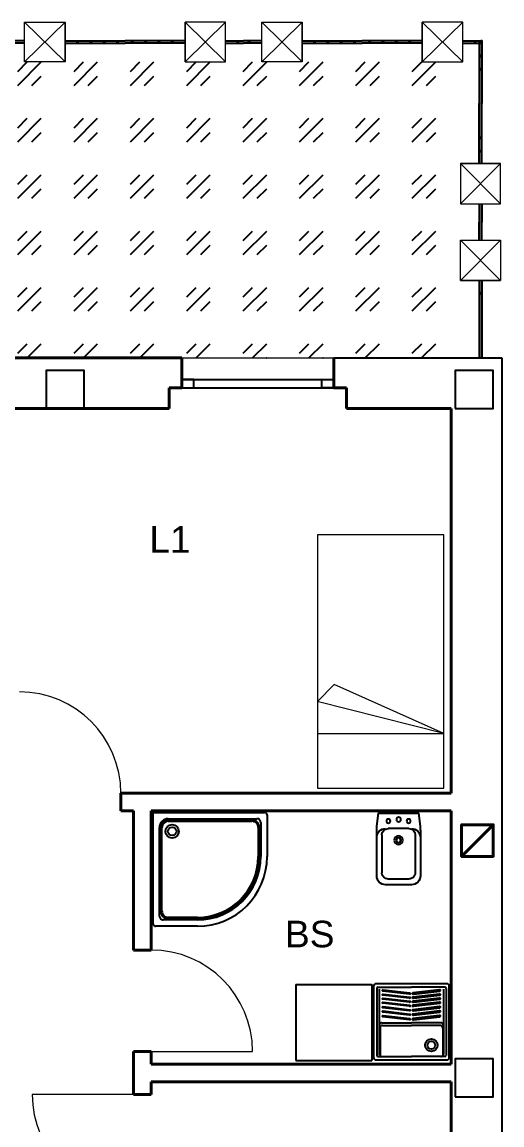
# Model space of a CAD drawing. Header units: inches. Extents: x -2770 to 3095, y -2847 to 3009.
# Drawn here: x 77.62 to 81.24, y 115.8 to 124.1 of the extents above; entities that cross this region are included whole.
import ezdxf

# ---------------------------------------------------------------- set-up
doc = ezdxf.new("R2010")
doc.units = ezdxf.units.IN
doc.header["$LTSCALE"] = 0.1
doc.header["$MEASUREMENT"] = 0
for name, color, linetype, lineweight in [('ARREDI attrezzature - furniture', 175, 'Continuous', 9), ('MURATURA sezioni - section wall', 7, 'Continuous', 40), ('PORTE finestre - doors windows', 252, 'Continuous', 5), ('PROIEZIONI finissime - fine lines', 251, 'Continuous', 9), ('PROIEZIONI_projections', 145, 'Continuous', 13)]:
    doc.layers.add(name, color=color, linetype=linetype, lineweight=lineweight)
for name, color, linetype in [('SANITARI', 175, 'Continuous'), ('SCRITTE - txt', 252, 'Continuous'), ('STRUTTURA - structure', 7, 'Continuous')]:
    doc.layers.add(name, color=color, linetype=linetype)
doc.layers.add('VETRATE sezioni - windows sections', color=7, linetype='Continuous', true_color=0x4d79ff)
doc.styles.get("Standard").update_dxf_attribs({"font": 'Arial.ttf'})

# ---------------------------------------------------------------- blocks, each defined once
blk = doc.blocks.new('DOCCIA')
at = {"layer": 'SANITARI'}
for p, q in [((29.67, 57.32), (29.67, 90.32)), ((29.67, 57.32), (29.67, 90.32)), ((31.67, 92.32), (119.67, 92.32)), ((31.67, 92.32), (117.67, 92.32)), ((37.67, 87.32), (107.67, 87.32)), ((119.67, 92.32), (119.67, 4.32)), ((119.67, 90.32), (119.67, 4.32)), ((34.67, 57.32), (34.67, 84.32)), ((35.67, 57.32), (35.67, 80.32)), ((36.67, 57.32), (36.67, 80.32)), ((41.67, 86.32), (107.67, 86.32)), ((41.67, 85.32), (107.67, 85.32)), ((112.67, 80.32), (112.67, 14.32)), ((113.67, 80.32), (113.67, 14.32)), ((114.67, 80.32), (114.67, 10.32)), ((107.67, 9.32), (84.67, 9.32)), ((107.67, 8.32), (84.67, 8.32)), ((111.67, 7.32), (84.67, 7.32)), ((117.67, 2.32), (84.67, 2.32)), ((117.67, 2.32), (84.67, 2.32))]:
    blk.add_line(p, q, dxfattribs=at)
for radius in [5.27, 3.35]:
    blk.add_circle((104.67, 77.32), radius, dxfattribs=at)
for centre, radius, start, end in [((31.67, 90.32), 2, 89.99976, 180), ((31.67, 90.32), 2, 89.99976, 180), ((37.67, 84.32), 3, 90, 180), ((107.67, 80.32), 7, 0, 90), ((41.67, 80.32), 6, 90, 180), ((41.67, 80.32), 5, 90, 180), ((107.67, 80.32), 6, 0, 90), ((107.67, 80.32), 5, 0, 90), ((84.67, 57.32), 55, 180, 270), ((84.67, 57.32), 55, 180, 270), ((84.67, 57.32), 50, 180, 270), ((84.67, 57.32), 49, 180, 270), ((84.67, 57.32), 48, 180, 270), ((107.67, 14.32), 6, 270, 0), ((107.67, 14.32), 5, 270, 0), ((111.67, 10.32), 3, 270, 0), ((117.67, 4.32), 2, 270, 0), ((117.67, 4.32), 2, 270, 0)]:
    blk.add_arc(centre, radius, start, end, dxfattribs=at)
blk = doc.blocks.new('VAS')
at = {"layer": 'SANITARI'}
for p, q in [((-25.26, 29.24), (-25.26, -23.69)), ((-24.26, 30.24), (2.1, 30.24)), ((-23.27, 28.53), (-23.27, -22.69)), ((28.47, 30.24), (2.1, 30.24)), ((27.48, 28.53), (27.48, -22.69)), ((29.47, 29.24), (29.47, -23.69)), ((-21.27, 2.1), (2.1, 2.1)), ((25.48, 2.1), (2.1, 2.1)), ((-22.69, -2.03), (-22.69, -24.1)), ((-20.69, -0.03), (2.1, -0.03)), ((24.89, -0.03), (2.1, -0.03)), ((26.89, -2.03), (26.89, -24.1)), ((-24.26, -24.69), (2.1, -24.69)), ((28.47, -24.69), (2.1, -24.69))]:
    blk.add_line(p, q, dxfattribs=at)
for points in [[(32, 30.88, 0.414214), (30, 32.88), (2.1, 32.88), (-25.8, 32.88, 0.414214), (-27.8, 30.88), (-27.8, -25.33, 0.414214), (-25.8, -27.33), (2.1, -27.33), (30, -27.33, 0.414214), (32, -25.33)], [(32, 30.88, 0.414214), (30, 32.88), (2.1, 32.88), (-25.8, 32.88, 0.414214), (-27.8, 30.88), (-27.8, -25.33, 0.414214), (-25.8, -27.33), (2.1, -27.33), (30, -27.33, 0.414214), (32, -25.33)], [(-20.14, 28.01), (0.87, 25.62, -1.315655), (0.52, 24.74), (-20.46, 27.13, -0.901241), (-20.53, 27.99, -0.30507)], [(24.34, 28.01), (3.33, 25.62, 1.315655), (3.69, 24.74), (24.66, 27.13, 0.901241), (24.73, 27.99, 0.30507)], [(-20.14, 24.72), (0.87, 22.32, -1.315655), (0.52, 21.45), (-20.46, 23.84, -0.901241), (-20.53, 24.69, -0.30507)], [(-20.14, 21.54), (0.87, 19.14, -1.315655), (0.52, 18.27), (-20.46, 20.66, -0.901241), (-20.53, 21.51, -0.30507)], [(-20.14, 18.35), (0.87, 15.96, -1.315655), (0.52, 15.09), (-20.46, 17.47, -0.901241), (-20.53, 18.33, -0.30507)], [(24.34, 24.72), (3.33, 22.32, 1.315655), (3.69, 21.45), (24.66, 23.84, 0.901241), (24.73, 24.69, 0.30507)], [(24.34, 21.54), (3.33, 19.14, 1.315655), (3.69, 18.27), (24.66, 20.66, 0.901241), (24.73, 21.51, 0.30507)], [(24.34, 18.35), (3.33, 15.96, 1.315655), (3.69, 15.09), (24.66, 17.47, 0.901241), (24.73, 18.33, 0.30507)], [(-20.14, 14.82), (0.87, 12.43, -1.315655), (0.52, 11.56), (-20.46, 13.94, -0.901241), (-20.53, 14.8, -0.30507)], [(-20.14, 11.41), (0.87, 9.01, -1.315655), (0.52, 8.14), (-20.46, 10.53, -0.901241), (-20.53, 11.38, -0.30507)], [(24.34, 14.82), (3.33, 12.43, 1.315655), (3.69, 11.56), (24.66, 13.94, 0.901241), (24.73, 14.8, 0.30507)], [(24.34, 11.41), (3.33, 9.01, 1.315655), (3.69, 8.14), (24.66, 10.53, 0.901241), (24.73, 11.38, 0.30507)], [(-20.14, 7.76), (0.87, 5.36, -1.315655), (0.52, 4.49), (-20.46, 6.88, -0.901241), (-20.53, 7.73, -0.30507)], [(24.34, 7.76), (3.33, 5.36, 1.315655), (3.69, 4.49), (24.66, 6.88, 0.901241), (24.73, 7.73, 0.30507)]]:
    blk.add_lwpolyline(points, format="xyb", close=True, dxfattribs=at)
for radius in [4.96, 3.05]:
    blk.add_circle((17.88, -15.61), radius, dxfattribs=at)
for centre, radius, start, end in [((-24.26, 29.24), 1, 90, 180), ((28.47, 29.24), 1, 0, 90), ((-21.27, 0.1), 2, 90, 180), ((25.48, 0.1), 2, 0, 90), ((-20.69, -2.03), 2, 90, 180), ((24.89, -2.03), 2, 0, 90), ((-24.26, -23.69), 1, 180, 270), ((-21.27, -22.69), 2, 180, 270), ((25.48, -22.69), 2, 270, 0), ((28.47, -23.69), 1, 270, 0)]:
    blk.add_arc(centre, radius, start, end, dxfattribs=at)
blk = doc.blocks.new('LS')
at = {"layer": 'ARREDI attrezzature - furniture'}
for p, q in [((-103.79, 44.47), (-103.79, -55.53)), ((-65.55, 44.47), (-103.79, 44.47)), ((-103.79, 44.47), (-103.79, -55.53)), ((96.21, 44.47), (-65.55, 44.47)), ((96.21, 44.47), (-65.55, 44.47)), ((-60.62, -55.53), (-35.38, 44.5)), ((-60.62, 44.47), (-60.62, -55.53)), ((-21.85, 31.3), (-35.38, 44.47)), ((96.21, -55.53), (96.21, 44.47)), ((96.21, -55.53), (96.21, 44.47)), ((-60.62, -55.53), (-21.85, 31.3)), ((-103.79, -55.53), (96.21, -55.53)), ((-103.79, -55.53), (96.21, -55.53))]:
    blk.add_line(p, q, dxfattribs=at)
blk = doc.blocks.new('BIDET')
at = {"layer": 'SANITARI'}
for p, q in [((-18.71, -5.41), (-18.71, 10.96)), ((-13.71, 15.96), (16.12, 15.96)), ((21.12, -5.41), (21.12, 10.96)), ((-13.71, -10.41), (16.12, -10.41))]:
    blk.add_line(p, q, dxfattribs=at)
blk.add_lwpolyline([(-20.54, -14.25, 0.030653), (-16.87, -14.47), (18.61, -14.47, 0.414214), (25.61, -7.47), (25.61, 13.03, 0.414214), (18.61, 20.03), (-16.87, 20.03, 0.030653), (-20.54, 19.8), (-30.89, 18.53), (-30.89, -12.97)], format="xyb", close=True, dxfattribs=at)
blk.add_lwpolyline([(-20.54, -14.25, 0.030653), (-16.87, -14.47), (18.61, -14.47, 0.414214), (25.61, -7.47), (25.61, 13.03, 0.414214), (18.61, 20.03), (-16.87, 20.03, 0.030653), (-20.54, 19.8), (-30.89, 18.53), (-30.89, -12.97)], format="xyb", close=True, dxfattribs=at)
for centre, radius in [((-24.68, 10.78), 1.6), ((-25.88, 2.69), 1.8), ((-9.55, 2.78), 3.43), ((-9.55, 2.78), 1.76), ((-24.68, -5.22), 1.6)]:
    blk.add_circle(centre, radius, dxfattribs=at)
for centre, radius, start, end in [((-11.71, 13.03), 7, 90, 180), ((-13.71, 10.96), 5, 90, 180), ((16.12, 10.96), 5, 0, 90), ((-13.71, -5.41), 5, 180, 270), ((-11.71, -7.47), 7, 180, 270), ((16.12, -5.41), 5, 270, 0)]:
    blk.add_arc(centre, radius, start, end, dxfattribs=at)

msp = doc.modelspace()

# ---------------------------------------------------------------- hatches: boundary and pattern name
h = msp.add_hatch()
h.set_pattern_fill('GOST_GLASS', color=256, scale=0.05)
h.set_pattern_definition([(45, (-46.29306, 8.65044), (0.42426407, -4e-17), [0.25, -0.35]), (45, (-46.187, 8.65044), (0.42426407, -4e-17), [0.1, -0.5]), (45, (-46.29306, 8.7565), (0.42426407, -4e-17), [0.1, -0.5])])
h.paths.add_polyline_path([(71.1025, 123.80367), (61.53805, 123.80367), (61.53805, 121.57526), (62.42337, 121.57526), (63.567, 121.57526), (66.34972, 121.57526), (67.1492, 121.57526), (67.4925, 121.57526), (67.4925, 122.67526), (69.6425, 122.67526), (71.1025, 122.67526)])
h.paths.add_polyline_path([(80.85587, 123.80367), (71.2925, 123.80367), (71.2925, 122.67526), (72.7525, 122.67526), (74.9025, 122.67526), (74.9025, 121.57526), (75.24579, 121.57526), (76.04527, 121.57526), (78.82799, 121.57526), (79.97162, 121.57526), (80.85587, 121.57526)])

# ---------------------------------------------------------------- linework, layer by layer
for p, q in [((79.97162, 121.57526), (81.23708, 121.57526)), ((81.23708, 121.57526), (81.23708, 110.10367))]:
    msp.add_line(p, q)
at = {"layer": 'MURATURA sezioni - section wall', "ltscale": 0.01}
for p, q in [((78.73269, 121.3494), (78.82799, 121.3494)), ((79.97162, 121.3494), (80.06693, 121.3494)), ((78.46377, 116.35319), (78.5972, 116.35319)), ((78.46377, 116.02917), (78.5972, 116.02917))]:
    msp.add_line(p, q, dxfattribs=at)
at = {"layer": 'MURATURA sezioni - section wall'}
for p, q in [((80.06693, 121.19405), (80.85587, 121.19405)), ((80.85587, 121.19405), (80.85587, 118.29737)), ((78.36847, 118.29737), (78.36847, 118.16394)), ((78.36847, 118.29737), (80.85587, 118.29737)), ((78.36847, 118.16394), (78.46377, 118.16394)), ((78.46377, 118.16394), (78.46377, 117.11561))]:
    msp.add_line(p, q, dxfattribs=at)
for points in [[(76.04527, 121.57526), (78.82799, 121.57526)], [(78.82799, 121.3494), (78.82799, 121.57526)], [(79.97162, 121.3494), (79.97162, 121.57526)], [(78.73269, 121.19405), (78.73269, 121.3494)], [(80.06693, 121.19405), (80.06693, 121.3494)], [(76.48989, 121.19405), (78.73269, 121.19405)], [(78.5972, 118.16394), (78.5972, 117.11561)], [(78.5972, 118.16394), (80.85587, 118.16394)], [(80.85587, 118.16394), (80.85587, 116.25789)], [(80.93352, 117.82061), (81.17178, 117.82061), (81.17178, 118.05887), (80.93352, 118.05887), (80.93352, 117.82061), (81.17178, 118.05887)], [(78.46377, 117.11561), (78.5972, 117.11561)], [(78.46377, 116.35319), (78.46377, 116.02917)], [(78.5972, 116.35319), (78.5972, 116.25789)], [(78.5972, 116.25789), (80.85587, 116.25789)], [(78.5972, 116.12447), (80.85587, 116.12447)], [(78.5972, 116.12447), (78.5972, 116.02917)], [(80.85587, 116.12447), (80.85587, 114.55013)]]:
    msp.add_lwpolyline(points, dxfattribs=at)
at = {"layer": 'PORTE finestre - doors windows', "color": 2}
for points in [[(78.5972, 116.35319), (79.35962, 116.35319)], [(78.46377, 116.02917), (77.70135, 116.02917)]]:
    msp.add_lwpolyline(points, dxfattribs=at)
at = {"layer": 'PORTE finestre - doors windows', "color": 251}
for centre, start, end in [((77.60605, 118.29737), 0, 90), ((78.5972, 116.35319), 0, 90), ((78.46377, 116.02917), 180, 270)]:
    msp.add_arc(centre, 0.76242, start, end, dxfattribs=at)
at = {"layer": 'PROIEZIONI finissime - fine lines'}
msp.add_line((78.82799, 121.57526), (79.97162, 121.57526), dxfattribs=at)
at = {"layer": 'PROIEZIONI_projections'}
for p, q in [((77.64332, 124.10367), (77.9483, 123.80367)), ((77.64332, 123.80367), (77.9483, 124.10367)), ((79.1564, 124.10367), (78.85143, 123.80367)), ((79.1564, 123.80367), (78.85143, 124.10367)), ((79.42875, 124.10367), (79.73373, 123.80367)), ((79.42875, 123.80367), (79.73373, 124.10367)), ((80.94184, 124.10367), (80.63686, 123.80367)), ((80.94184, 123.80367), (80.63686, 124.10367)), ((77.64332, 123.96554), (77.48302, 123.96554)), ((77.64332, 123.95993), (77.48864, 123.95993)), ((77.64332, 123.94741), (77.50119, 123.94741)), ((77.64332, 123.94181), (77.50715, 123.94181)), ((77.9483, 123.96554), (78.39986, 123.96554)), ((77.9483, 123.95993), (78.39986, 123.95993)), ((77.9483, 123.94741), (78.39986, 123.94741)), ((77.9483, 123.94181), (78.39986, 123.94181)), ((78.03671, 123.94741), (78.03671, 123.95993)), ((78.04923, 123.94741), (78.04923, 123.95993)), ((78.13688, 123.94741), (78.13688, 123.95993)), ((78.1494, 123.94741), (78.1494, 123.95993)), ((78.23742, 123.94741), (78.23742, 123.95993)), ((78.24994, 123.94741), (78.24994, 123.95993)), ((78.33795, 123.94741), (78.33795, 123.95993)), ((78.35048, 123.94741), (78.35048, 123.95993)), ((78.85143, 123.96554), (78.39986, 123.96554)), ((78.85143, 123.95993), (78.39986, 123.95993)), ((78.85143, 123.94741), (78.39986, 123.94741)), ((78.85143, 123.94181), (78.39986, 123.94181)), ((78.44925, 123.94741), (78.44925, 123.95993)), ((78.46177, 123.94741), (78.46177, 123.95993)), ((78.54979, 123.94741), (78.54979, 123.95993)), ((78.56231, 123.94741), (78.56231, 123.95993)), ((78.65032, 123.94741), (78.65032, 123.95993)), ((78.66284, 123.94741), (78.66284, 123.95993)), ((78.7505, 123.94741), (78.7505, 123.95993)), ((78.76302, 123.94741), (78.76302, 123.95993)), ((79.1564, 123.96554), (79.29258, 123.96554)), ((79.1564, 123.95993), (79.29258, 123.95993)), ((79.1564, 123.94741), (79.29258, 123.94741)), ((79.1564, 123.94181), (79.29258, 123.94181)), ((79.24481, 123.94741), (79.24481, 123.95993)), ((79.42875, 123.96554), (79.29258, 123.96554)), ((79.42875, 123.95993), (79.29258, 123.95993)), ((79.42875, 123.94741), (79.29258, 123.94741)), ((79.42875, 123.94181), (79.29258, 123.94181)), ((79.34034, 123.94741), (79.34034, 123.95993)), ((79.73373, 123.96554), (80.18529, 123.96554)), ((79.73373, 123.95993), (80.18529, 123.95993)), ((79.73373, 123.94741), (80.18529, 123.94741)), ((79.73373, 123.94181), (80.18529, 123.94181)), ((79.82214, 123.94741), (79.82214, 123.95993)), ((79.83466, 123.94741), (79.83466, 123.95993)), ((79.92231, 123.94741), (79.92231, 123.95993)), ((79.93483, 123.94741), (79.93483, 123.95993)), ((80.02285, 123.94741), (80.02285, 123.95993)), ((80.03537, 123.94741), (80.03537, 123.95993)), ((80.12338, 123.94741), (80.12338, 123.95993)), ((80.13591, 123.94741), (80.13591, 123.95993)), ((80.63686, 123.96554), (80.18529, 123.96554)), ((80.63686, 123.95993), (80.18529, 123.95993)), ((80.63686, 123.94741), (80.18529, 123.94741)), ((80.63686, 123.94181), (80.18529, 123.94181)), ((80.23468, 123.94741), (80.23468, 123.95993)), ((80.2472, 123.94741), (80.2472, 123.95993)), ((80.33522, 123.94741), (80.33522, 123.95993)), ((80.34774, 123.94741), (80.34774, 123.95993)), ((80.43575, 123.94741), (80.43575, 123.95993)), ((80.44827, 123.94741), (80.44827, 123.95993)), ((80.53593, 123.94741), (80.53593, 123.95993)), ((80.54845, 123.94741), (80.54845, 123.95993)), ((80.94184, 123.96554), (81.07801, 123.96554)), ((80.94184, 123.95993), (81.07801, 123.95993)), ((80.94184, 123.94741), (81.07801, 123.94741)), ((80.94184, 123.94181), (81.07801, 123.94181)), ((81.03024, 123.94741), (81.03024, 123.95993)), ((81.06418, 123.96554), (81.06418, 123.49024)), ((81.06979, 123.96554), (81.06979, 123.49024)), ((81.08791, 123.96554), (81.07801, 123.96554)), ((81.08791, 123.95993), (81.07801, 123.95993)), ((81.08791, 123.94741), (81.07801, 123.94741)), ((81.08791, 123.94181), (81.07801, 123.94181)), ((81.08231, 123.96554), (81.08231, 123.49024)), ((81.08791, 123.96554), (81.08791, 123.49024)), ((81.06979, 123.8534), (81.08231, 123.8534)), ((81.06979, 123.84088), (81.08231, 123.84088)), ((81.06979, 123.75322), (81.08231, 123.75322)), ((81.06979, 123.7407), (81.08231, 123.7407)), ((81.06418, 123.03868), (81.06418, 123.49024)), ((81.06979, 123.03868), (81.06979, 123.49024)), ((81.08231, 123.03868), (81.08231, 123.49024)), ((81.08791, 123.03868), (81.08791, 123.49024)), ((81.06979, 123.23979), (81.08231, 123.23979)), ((81.06979, 123.22726), (81.08231, 123.22726)), ((81.06979, 123.13961), (81.08231, 123.13961)), ((81.06979, 123.12709), (81.08231, 123.12709)), ((81.22605, 122.7337), (80.92605, 123.03868)), ((80.92605, 122.7337), (81.22605, 123.03868)), ((81.06418, 122.7337), (81.06418, 122.59753)), ((81.06979, 122.7337), (81.06979, 122.59753)), ((81.08231, 122.7337), (81.08231, 122.59753)), ((81.08791, 122.7337), (81.08791, 122.59753)), ((81.06418, 122.46136), (81.06418, 122.59753)), ((81.06979, 122.46136), (81.06979, 122.59753)), ((81.08231, 122.46136), (81.08231, 122.59753)), ((81.08791, 122.46136), (81.08791, 122.59753)), ((81.22605, 122.46136), (80.92605, 122.15638)), ((80.92605, 122.46136), (81.22605, 122.15638)), ((81.06418, 122.15638), (81.06418, 121.57526)), ((81.06979, 122.15638), (81.06979, 121.57526)), ((81.08231, 122.15638), (81.08231, 121.57526)), ((81.08791, 122.15638), (81.08791, 121.57526)), ((81.06979, 122.06797), (81.08231, 122.06797)), ((81.06979, 122.05545), (81.08231, 122.05545))]:
    msp.add_line(p, q, dxfattribs=at)
for points in [[(77.64332, 124.10367), (77.9483, 124.10367)], [(77.64332, 123.80367), (77.64332, 124.10367)], [(77.9483, 123.80367), (77.9483, 124.10367)], [(78.85143, 123.80367), (78.85143, 124.10367)], [(79.1564, 123.80367), (79.1564, 124.10367)], [(79.42875, 123.80367), (79.42875, 124.10367)], [(79.73373, 123.80367), (79.73373, 124.10367)], [(80.63686, 123.80367), (80.63686, 124.10367)], [(80.94184, 123.80367), (80.94184, 124.10367)], [(80.94184, 123.94181), (81.08791, 123.94181)], [(80.92605, 123.03868), (81.22605, 123.03868)], [(80.92605, 122.7337), (81.22605, 122.7337)], [(80.92605, 122.46136), (81.22605, 122.46136)], [(80.92605, 122.15638), (81.22605, 122.15638)]]:
    msp.add_lwpolyline(points, dxfattribs=at)
for points in [[(77.64332, 124.10367), (77.9483, 124.10367), (77.9483, 123.80367), (77.64332, 123.80367)], [(79.1564, 124.10367), (78.85143, 124.10367), (78.85143, 123.80367), (79.1564, 123.80367)], [(79.42875, 124.10367), (79.73373, 124.10367), (79.73373, 123.80367), (79.42875, 123.80367)], [(80.94184, 124.10367), (80.63686, 124.10367), (80.63686, 123.80367), (80.94184, 123.80367)], [(78.04923, 123.95993), (78.03671, 123.95993), (78.03671, 123.94741), (78.04923, 123.94741)], [(78.1494, 123.95993), (78.13688, 123.95993), (78.13688, 123.94741), (78.1494, 123.94741)], [(78.24994, 123.95993), (78.23742, 123.95993), (78.23742, 123.94741), (78.24994, 123.94741)], [(78.35048, 123.95993), (78.33795, 123.95993), (78.33795, 123.94741), (78.35048, 123.94741)], [(78.44925, 123.95993), (78.46177, 123.95993), (78.46177, 123.94741), (78.44925, 123.94741)], [(78.54979, 123.95993), (78.56231, 123.95993), (78.56231, 123.94741), (78.54979, 123.94741)], [(78.65032, 123.95993), (78.66284, 123.95993), (78.66284, 123.94741), (78.65032, 123.94741)], [(78.7505, 123.95993), (78.76302, 123.95993), (78.76302, 123.94741), (78.7505, 123.94741)], [(79.25733, 123.95993), (79.24481, 123.95993), (79.24481, 123.94741), (79.25733, 123.94741)], [(79.32782, 123.95993), (79.34034, 123.95993), (79.34034, 123.94741), (79.32782, 123.94741)], [(79.83466, 123.95993), (79.82214, 123.95993), (79.82214, 123.94741), (79.83466, 123.94741)], [(79.93483, 123.95993), (79.92231, 123.95993), (79.92231, 123.94741), (79.93483, 123.94741)], [(80.03537, 123.95993), (80.02285, 123.95993), (80.02285, 123.94741), (80.03537, 123.94741)], [(80.13591, 123.95993), (80.12338, 123.95993), (80.12338, 123.94741), (80.13591, 123.94741)], [(80.23468, 123.95993), (80.2472, 123.95993), (80.2472, 123.94741), (80.23468, 123.94741)], [(80.33522, 123.95993), (80.34774, 123.95993), (80.34774, 123.94741), (80.33522, 123.94741)], [(80.43575, 123.95993), (80.44827, 123.95993), (80.44827, 123.94741), (80.43575, 123.94741)], [(80.53593, 123.95993), (80.54845, 123.95993), (80.54845, 123.94741), (80.53593, 123.94741)], [(81.04276, 123.95993), (81.03024, 123.95993), (81.03024, 123.94741), (81.04276, 123.94741)], [(81.08231, 123.84088), (81.08231, 123.8534), (81.06979, 123.8534), (81.06979, 123.84088)], [(81.08231, 123.7407), (81.08231, 123.75322), (81.06979, 123.75322), (81.06979, 123.7407)], [(81.08231, 123.23979), (81.08231, 123.22726), (81.06979, 123.22726), (81.06979, 123.23979)], [(81.08231, 123.13961), (81.08231, 123.12709), (81.06979, 123.12709), (81.06979, 123.13961)], [(81.22605, 122.7337), (81.22605, 123.03868), (80.92605, 123.03868), (80.92605, 122.7337)], [(81.22605, 122.46136), (81.22605, 122.15638), (80.92605, 122.15638), (80.92605, 122.46136)], [(81.08231, 122.05545), (81.08231, 122.06797), (81.06979, 122.06797), (81.06979, 122.05545)]]:
    msp.add_lwpolyline(points, close=True, dxfattribs=at)
at = {"layer": 'SANITARI'}
for p, q in [((79.68673, 116.85631), (79.68673, 116.2845)), ((79.68673, 116.85631), (80.25854, 116.85631)), ((80.25854, 116.85631), (80.25854, 116.2845)), ((79.68673, 116.2845), (80.25854, 116.2845))]:
    msp.add_line(p, q, dxfattribs=at)
at = {"layer": 'STRUTTURA - structure'}
for points in [[(77.80619, 121.19405), (78.09209, 121.19405), (78.09209, 121.47996), (77.80619, 121.47996)], [(80.88587, 121.19405), (81.17178, 121.19405), (81.17178, 121.47996), (80.88587, 121.47996)], [(80.88587, 116.01127), (81.17178, 116.01127), (81.17178, 116.29717), (80.88587, 116.29717)]]:
    msp.add_lwpolyline(points, close=True, dxfattribs=at)
at = {"layer": 'VETRATE sezioni - windows sections'}
for p, q in [((78.82799, 121.41226), (79.97162, 121.41226)), ((78.82799, 121.3494), (79.97162, 121.3494))]:
    msp.add_line(p, q, dxfattribs=at)
at = {"layer": 'VETRATE sezioni - windows sections', "color": 2, "ltscale": 0.01}
for points in [[(78.91777, 121.41226), (78.82799, 121.41226), (78.82799, 121.3494), (78.91777, 121.3494)], [(79.88184, 121.41226), (79.97162, 121.41226), (79.97162, 121.3494), (79.88184, 121.3494)]]:
    msp.add_lwpolyline(points, close=True, dxfattribs=at)

# ---------------------------------------------------------------- block references
at = {"layer": 'ARREDI attrezzature - furniture', "xscale": 0.009530252908591276, "yscale": 0.0095302529152832, "zscale": 0.009530252913576088, "rotation": 89.99999999953992}
msp.add_blockref('LS', (80.27135, 119.32455), dxfattribs=at)
at = {"layer": 'SANITARI', "xscale": 0.009530252908591276, "yscale": 0.0095302529152832, "zscale": 0.009530252913576088, "rotation": 90.00000000020508}
msp.add_blockref('DOCCIA', (79.49114, 117.01233), dxfattribs=at)
at = {"layer": 'SANITARI', "extrusion": (0, 0, -1), "xscale": 0.009530252914059626, "yscale": 0.0095302529152832, "zscale": -0.009530252913576088, "rotation": 270.0000000000938}
msp.add_blockref('BIDET', (-80.48499, 117.85188), dxfattribs=at)
at = {"layer": 'SANITARI', "xscale": 0.009530252913220046, "yscale": 0.0095302529152832, "zscale": 0.009530252913220046}
msp.add_blockref('VAS', (80.53542, 116.54851), dxfattribs=at)

# ---------------------------------------------------------------- texts
at = {"layer": 'SCRITTE - txt'}
for s, p in [('L1', (78.58278, 120.10782)), ('BS', (79.60386, 117.13662))]:
    msp.add_text(s, height=0.2, dxfattribs=at).set_placement(p)

doc.saveas('drawing.dxf')
